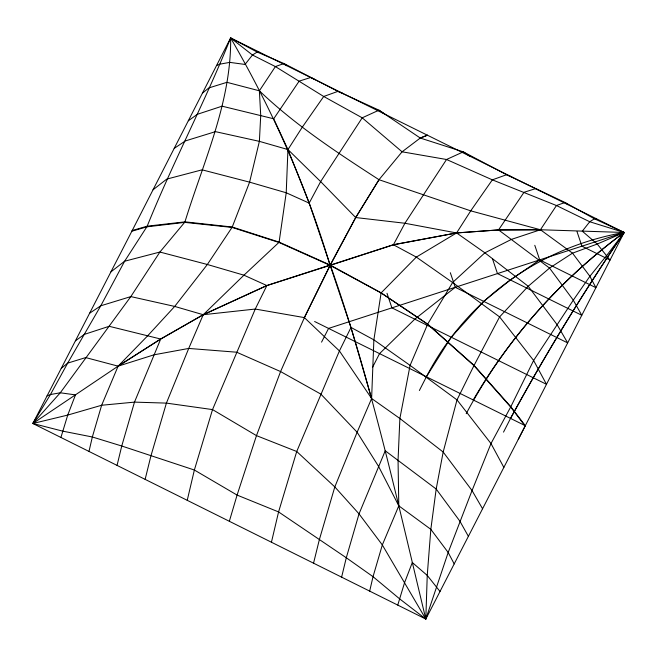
<?xml version="1.0" encoding="UTF-8"?>
<svg xmlns="http://www.w3.org/2000/svg" width="657" height="657" viewBox="0 0 657 657"><rect width="100%" height="100%" fill="white"/><g stroke="black" fill="none" stroke-linecap="round" stroke-linejoin="round"><path stroke-width="0.99" d="M229.342 521.272L237.087 495.082L278.576 511.926L346.296 557.76L373.028 576.674L399.505 598.757L425.818 619.058L427.239 575.409L430.828 529.328L436.182 489.038L443.171 452.041L457.009 399.899L473.96 365.62L427.625 324.23L381.117 292.874L330.315 265.1C371.098 380.502 397.214 500.248 425.818 619.058L32.85 423.494L132.221 230.517L147.258 226.172L185.069 221.852L232.291 227.026L279.209 242.154L330.184 265.034L266.816 285.532L203.218 314.719L160.694 339.028L118.112 366.154L32.85 423.494L62.678 431.132L92.341 436.987L121.75 446.013L194.365 470.018L237.087 495.082L256.476 435.624L280.572 371.566L304.413 317.61L330.085 265.173L355.683 217.541L379.007 179.706L402.084 151.808L420.266 138.036L427.395 135.211L420.266 138.036L378.982 110.171L337.944 91.364L283.939 63.532L257.158 52.059L230.648 37.942L131.868 231.207L146.93 226.821L184.789 222.386L232.085 227.429L279.044 242.482L330.036 265.329C306.384 185.685 272.195 109.776 230.648 37.942C205.066 101.934 172.594 162.887 146.93 226.821M518.291 439.418L624.15 232.471L230.648 37.942C231.428 102.426 203.3 161.992 184.789 222.386M313.545 563.18L319.335 539.717L334.815 486.919L357.129 432.249L371.616 398.536L373.874 339.85L381.117 292.874M279.044 242.482L286.222 192.772L287.938 149.574L273.69 118.777L222.074 106.179L197.338 114.31L188.313 120.773M369.677 591.119L373.028 576.674L382.325 544.94L398.799 505.841L398.052 460.286L399.875 418.484L410.091 365.382L427.625 324.23M88.991 451.433L92.341 436.987L101.638 405.254L118.112 366.154L147.743 335.719L174.696 306.425L207.349 264.492L232.291 227.026M187.237 500.322L194.365 470.018L212.523 409.59L255.253 309.053L266.841 285.614L330.257 265.256L355.733 217.566L379.007 179.706L470.716 210.848L540.44 229.753L624.15 232.471A2226.688 2187.966 1.4 0 0 510.53 418.402L503.517 432.117M271.44 542.222L278.576 511.926L296.726 451.499L339.423 350.937L350.978 327.49L330.085 265.173L393.453 244.708L456.582 232.923L498.548 229.925L540.44 229.753L572.518 253.159L589.879 276.277L595.907 287.684L539.701 259.885L534.79 245.307M117.061 465.402L121.75 446.013L134.48 402.125L160.702 339.037L203.227 314.736L266.841 285.614M341.615 577.15L346.296 557.76L359.026 513.873L385.24 450.776L436.182 489.038L459.892 521.19L468.384 536.342M145.131 479.364L150.921 455.909L166.402 403.111L188.723 348.44L203.227 314.736L243.944 275.184L279.209 242.154M60.92 437.463L67.728 415.084L75.481 394.89L60.28 392.787L50.449 394.529L47.049 395.925M397.748 605.089L404.556 582.71L412.309 562.515L427.239 575.409L440.009 591.481M147.258 226.172L124.625 261.223L100.776 305.792L67.671 363.124L50.449 394.529L32.85 423.494L67.728 415.084L101.638 405.254L134.48 402.125L166.402 403.111L212.523 409.59L256.476 435.624L296.726 451.499L334.815 486.919L359.026 513.873L382.325 544.94L425.818 619.058L448.173 552.48L472.046 490.557L490.993 443.549L510.661 407.012L473.96 365.62M232.085 227.429L249.594 182.153L259.384 141.354L260.722 115.501L259.375 90.806L275.39 66.579L283.939 63.532L286.863 65.733M482.567 508.764L472.046 490.557L443.171 452.041L399.875 418.484L371.64 398.528L339.423 350.937L304.355 317.586L330.257 265.256L309.201 203.054L287.963 149.566L259.384 141.354L215.447 131.646L185.364 140.927L174.204 148.383M314.613 321.511L525.304 425.711L510.817 406.708L533.615 360.471L573.29 300.167L589.879 276.277L606.772 255.376L624.15 232.471L594.445 218.797L565.004 202.479L506.588 174.729L463.3 151.857L420.258 138.036M321.552 342.133L328.574 328.418L624.15 232.471C583.17 292.48 545.367 354.632 510.53 418.402M372.535 367.337L379.549 353.63L414.781 319.171L455.244 287.298L567.664 342.897L557.136 324.714L528.22 286.263L484.866 252.822L456.59 232.948L404.926 223.257L355.683 217.541L320.649 181.595L287.963 149.566L302.089 127.483L323.712 96.48L337.944 91.364L343.077 93.524M419.371 390.504L426.385 376.79L451.26 337.205L483.675 301.358L510.374 279.972L539.701 259.885M466.215 413.672C504.05 342.248 559.23 280.44 624.15 232.471L589.74 221.754L556.463 205.526L492.348 179.846L446.538 159.495L402.084 151.808L362.212 117.817L323.712 96.48L275.39 66.579L252.46 55.016L230.648 37.942M425.818 619.058L525.132 426.048L510.661 407.012M510.817 406.708L474.075 365.399L499.591 316.904L528.22 286.263L549.548 268.064L572.518 253.159L597.246 244.034L624.15 232.471A562.918 553.128 1.4 0 0 473.229 399.957M309.201 203.054L320.649 181.595L362.212 117.817L378.982 110.171L385.24 114.367M393.453 244.708L404.926 223.257L446.538 159.495L463.3 151.857L469.558 156.054M474.075 365.399L427.674 324.123L452.607 282.51L484.866 252.822L511.368 239.411L540.44 229.753L556.463 205.526L565.004 202.479L567.935 204.688M273.706 118.777L299.157 81.139L310.835 77.444L314.974 79.628M185.069 221.852L159.897 252.042L130.825 296.594L60.28 392.787L32.85 423.494M540.44 229.753L498.548 229.925L456.59 232.948L393.477 244.79L330.159 265.395L381.093 292.932L416.333 257.092L456.59 232.948L470.716 210.848L492.348 179.846L506.588 174.729L511.721 176.897M202.43 93.163L208.86 87.915L226.936 82.322L259.375 90.806C295.445 125.29 337.271 152.67 379.007 179.706M61.241 368.355L67.671 363.124L85.714 357.58L118.112 366.154L154.108 354.788L188.723 348.44L236.651 352.209L280.572 371.566L320.854 394.11L357.129 432.249L378.654 466.536L398.799 505.841L430.828 529.328L448.173 552.48L454.192 563.911M153.032 189.799L166.755 179.106L202.077 169.826L249.594 182.153L286.222 192.772L309.11 203.079M110.926 271.867L124.625 261.223L159.897 252.042L207.349 264.492L243.944 275.184L266.816 285.532M75.44 340.794L84.449 334.356L109.144 326.291L160.694 339.028L118.112 366.154M89.631 313.225L100.776 305.792L130.825 296.594L174.696 306.425L203.218 314.719L255.253 309.053L304.413 317.61M216.539 65.552L219.947 64.148L229.794 62.374L245.012 64.443L252.46 55.016L257.158 52.059L258.759 51.837M596.039 218.576L594.445 218.797L589.74 221.754L582.291 231.182L597.246 244.034L610.033 260.082L581.921 246.178L577.01 231.601M539.824 190.793L535.685 188.6L524.007 192.296L498.548 229.925L549.548 268.064L573.29 300.167L581.79 315.286L497.472 273.591L492.561 259.014M393.477 244.79L416.333 257.092L452.607 282.51L499.591 316.904L533.615 360.471L546.484 384.304L391.909 307.854L386.998 293.277M351.06 327.457L373.874 339.85L410.091 365.382L457.009 399.899L490.993 443.549L503.853 467.406M381.093 292.932L427.674 324.123M450.332 272.721L455.244 287.298M350.978 327.49L371.616 398.536M426.385 376.79A275.997 271.193 1.4 0 1 624.15 232.471"/></g></svg>
